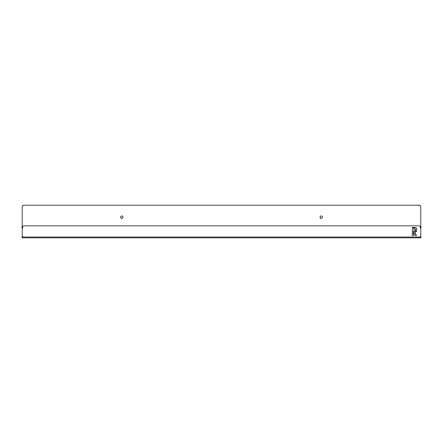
<?xml version="1.0" encoding="UTF-8"?>
<svg xmlns="http://www.w3.org/2000/svg" width="443" height="443" viewBox="0 0 443 443"><rect width="100%" height="100%" fill="white"/><g stroke="black" fill="none" stroke-linecap="round" stroke-linejoin="round"><path stroke-width="0.66" d="M22.15 237.049L420.85 237.049M22.15 227.879A1.993 1.993 0 0 1 24.143 225.886L418.856 225.886A1.993 1.993 0 0 1 420.85 227.879M416.121 231.44L415.816 231.656L415.384 230.57A1.13 1.13 0 0 0 414.604 228.61L414.15 227.48L415.252 227.519A1.85 1.85 0 0 1 416.819 229.258A2.497 2.497 0 0 1 416.121 231.44M418.856 205.153L24.143 205.153A1.993 1.993 0 0 0 22.15 207.147L22.15 237.847L420.85 237.847L420.85 207.147A1.993 1.993 0 0 0 418.856 205.153M413.181 227.48L412.261 227.48L412.261 235.454L413.397 235.454L413.397 231.102L415.135 235.454L416.359 235.454L413.181 227.48M320.577 218.15A1.196 1.196 0 0 0 322.371 217.114A1.196 1.196 0 0 0 320.577 216.079A1.196 1.196 0 0 0 320.577 218.15M121.227 218.15A1.196 1.196 0 0 0 123.021 217.114A1.196 1.196 0 0 0 121.227 216.079A1.196 1.196 0 0 0 121.227 218.15"/></g></svg>
